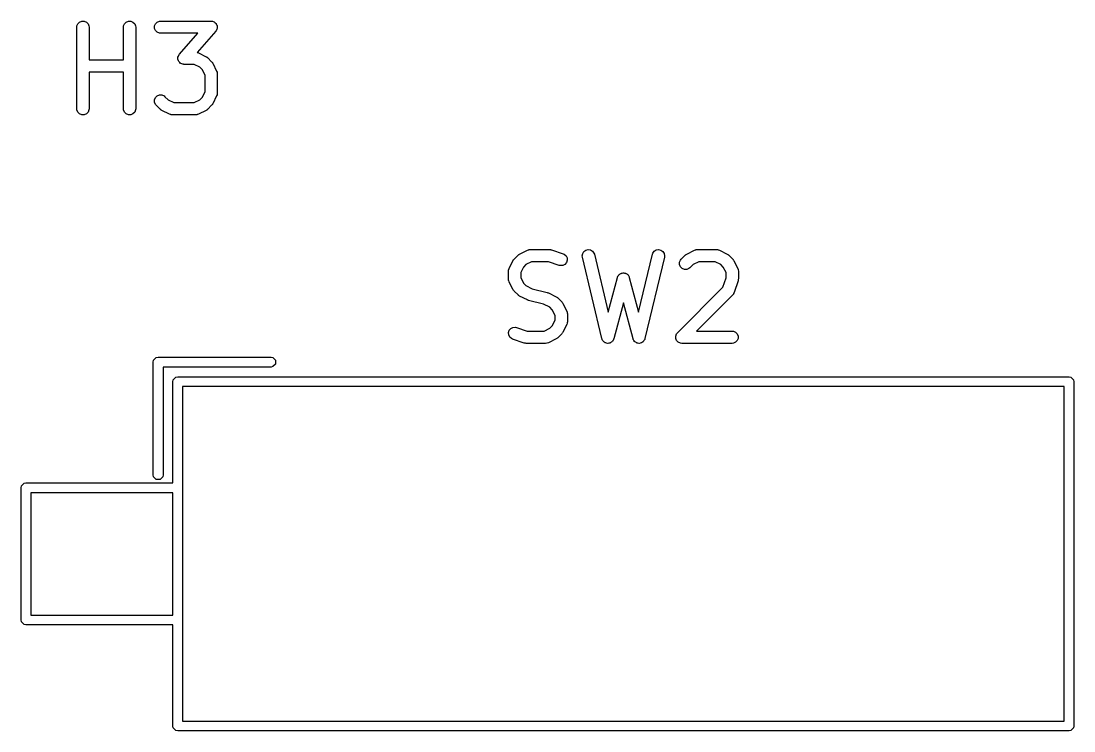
# Model space of a CAD drawing. Extents: x -0.09 to 4.55, y -0.16 to 2.78.
# Drawn here: x -0.059 to 0.449, y 2.377 to 2.719 of the extents above; entities that cross this region are included whole.
import ezdxf

# ---------------------------------------------------------------- set-up
doc = ezdxf.new("R2010")
doc.units = 0
doc.header["$MEASUREMENT"] = 0
doc.layers.add('BLACK', color=7, linetype='CONTINUOUS')

msp = doc.modelspace()

# ---------------------------------------------------------------- linework, layer by layer
at = {"layer": 'BLACK', "linetype": 'CONTINUOUS'}
for p, q in [((-0.03171, 2.71692), (-0.03127, 2.71799)), ((-0.03127, 2.71799), (-0.03046, 2.7188)), ((-0.03046, 2.7188), (-0.02939, 2.71924)), ((-0.02939, 2.71924), (-0.02824, 2.71924)), ((-0.02824, 2.71924), (-0.02717, 2.7188)), ((-0.02717, 2.7188), (-0.02636, 2.71799)), ((-0.02636, 2.71799), (-0.02592, 2.71692)), ((-0.00921, 2.71692), (-0.00877, 2.71799)), ((-0.00877, 2.71799), (-0.00796, 2.7188)), ((-0.00796, 2.7188), (-0.00689, 2.71924)), ((-0.00689, 2.71924), (-0.00574, 2.71924)), ((-0.00574, 2.71924), (-0.00468, 2.7188)), ((-0.00468, 2.7188), (-0.00386, 2.71799)), ((-0.00386, 2.71799), (-0.00342, 2.71692)), ((0.00578, 2.71692), (0.00623, 2.71799)), ((0.00623, 2.71799), (0.00704, 2.7188)), ((0.00704, 2.7188), (0.0081, 2.71924)), ((0.0081, 2.71924), (0.00868, 2.7193)), ((0.00868, 2.7193), (0.03305, 2.7193)), ((0.03305, 2.7193), (0.03336, 2.71927)), ((0.03336, 2.71927), (0.03343, 2.71927)), ((0.03343, 2.71927), (0.03349, 2.71926)), ((0.03349, 2.71926), (0.03363, 2.71924)), ((0.03363, 2.71924), (0.03407, 2.71906)), ((0.03407, 2.71906), (0.03453, 2.7189)), ((0.03453, 2.7189), (0.0346, 2.71884)), ((0.0346, 2.71884), (0.03469, 2.7188)), ((0.03469, 2.7188), (0.03503, 2.71846)), ((0.03503, 2.71846), (0.03539, 2.71815)), ((0.03539, 2.71815), (0.03544, 2.71806)), ((0.03544, 2.71806), (0.03551, 2.71799)), ((0.03551, 2.71799), (0.03569, 2.71754)), ((0.03569, 2.71754), (0.0359, 2.71711)), ((-0.03177, 2.71635), (-0.03171, 2.71692)), ((-0.03177, 2.67698), (-0.03177, 2.71635)), ((-0.02592, 2.71692), (-0.02586, 2.71635)), ((-0.02586, 2.71635), (-0.02586, 2.70055)), ((-0.00927, 2.71635), (-0.00921, 2.71692)), ((-0.00927, 2.70055), (-0.00927, 2.71635)), ((-0.00342, 2.71692), (-0.00337, 2.71635)), ((-0.00337, 2.71635), (-0.00337, 2.67698)), ((0.00578, 2.71577), (0.00578, 2.71692)), ((0.00623, 2.71471), (0.00578, 2.71577)), ((0.00704, 2.71389), (0.00623, 2.71471)), ((0.0081, 2.71345), (0.00704, 2.71389)), ((0.00868, 2.71339), (0.0081, 2.71345)), ((0.02654, 2.71339), (0.00868, 2.71339)), ((0.01771, 2.70329), (0.02654, 2.71339)), ((0.03527, 2.7144), (0.02634, 2.70419)), ((0.03545, 2.71465), (0.03527, 2.7144)), ((0.03551, 2.71471), (0.03545, 2.71465)), ((0.03553, 2.71476), (0.03551, 2.71471)), ((0.03561, 2.71487), (0.03553, 2.71476)), ((0.03576, 2.71533), (0.03561, 2.71487)), ((0.03595, 2.71577), (0.03576, 2.71533)), ((0.0359, 2.71711), (0.03591, 2.71701)), ((0.03591, 2.71701), (0.03595, 2.71692)), ((0.03595, 2.71692), (0.03595, 2.71644)), ((0.03595, 2.71644), (0.03598, 2.71596)), ((0.03598, 2.71596), (0.03595, 2.71587)), ((0.03595, 2.71587), (0.03595, 2.71577)), ((0.01703, 2.70192), (0.01722, 2.70237)), ((0.01703, 2.70182), (0.01703, 2.70192)), ((0.01722, 2.70237), (0.01737, 2.70282)), ((0.01737, 2.70282), (0.01745, 2.70294)), ((0.01745, 2.70294), (0.01747, 2.70299)), ((0.01747, 2.70299), (0.01753, 2.70304)), ((0.01753, 2.70304), (0.01771, 2.70329)), ((0.02634, 2.70419), (0.02687, 2.70399)), ((0.02687, 2.70399), (0.03062, 2.70211)), ((0.03062, 2.70211), (0.03087, 2.70196)), ((0.03087, 2.70196), (0.03094, 2.70193)), ((0.03094, 2.70193), (0.03102, 2.70186)), ((-0.02586, 2.70055), (-0.00927, 2.70055)), ((0.017, 2.70173), (0.01703, 2.70182)), ((0.01703, 2.70125), (0.017, 2.70173)), ((0.01703, 2.70077), (0.01703, 2.70125)), ((0.01707, 2.70068), (0.01703, 2.70077)), ((0.01708, 2.70058), (0.01707, 2.70068)), ((0.01729, 2.70015), (0.01708, 2.70058)), ((0.01747, 2.69971), (0.01729, 2.70015)), ((0.01754, 2.69964), (0.01747, 2.69971)), ((0.01759, 2.69955), (0.01754, 2.69964)), ((0.01795, 2.69923), (0.01759, 2.69955)), ((0.01829, 2.69889), (0.01795, 2.69923)), ((0.01838, 2.69885), (0.01829, 2.69889)), ((0.01846, 2.69879), (0.01838, 2.69885)), ((0.01891, 2.69864), (0.01846, 2.69879)), ((0.01935, 2.69845), (0.01891, 2.69864)), ((0.01949, 2.69844), (0.01935, 2.69845)), ((0.01955, 2.69842), (0.01949, 2.69844)), ((0.01962, 2.69842), (0.01955, 2.69842)), ((0.01993, 2.69839), (0.01962, 2.69842)), ((0.02486, 2.69839), (0.01993, 2.69839)), ((0.02755, 2.69705), (0.02486, 2.69839)), ((0.02875, 2.69585), (0.02755, 2.69705)), ((0.03102, 2.70186), (0.03111, 2.70181)), ((0.03111, 2.70181), (0.03116, 2.70175)), ((0.03116, 2.70175), (0.03139, 2.70156)), ((0.03139, 2.70156), (0.03327, 2.69969)), ((0.03327, 2.69969), (0.03345, 2.69946)), ((0.03345, 2.69946), (0.03351, 2.69941)), ((0.03351, 2.69941), (0.03357, 2.69932)), ((0.03357, 2.69932), (0.03363, 2.69924)), ((0.03363, 2.69924), (0.03366, 2.69917)), ((0.03366, 2.69917), (0.03382, 2.69892)), ((0.03382, 2.69892), (0.03569, 2.69517)), ((-0.00927, 2.69465), (-0.02586, 2.69465)), ((-0.02586, 2.69465), (-0.02586, 2.67698)), ((-0.00927, 2.67698), (-0.00927, 2.69465)), ((0.0301, 2.69315), (0.02875, 2.69585)), ((0.0301, 2.68517), (0.0301, 2.69315)), ((0.03569, 2.69517), (0.0359, 2.69463)), ((0.0359, 2.69463), (0.03591, 2.69452)), ((0.03591, 2.69452), (0.03595, 2.69442)), ((0.03595, 2.69442), (0.036, 2.69385)), ((0.036, 2.69385), (0.036, 2.68447)), ((0.00578, 2.6813), (0.00623, 2.68237)), ((0.00623, 2.68237), (0.00704, 2.68318)), ((0.00704, 2.68318), (0.0081, 2.68362)), ((0.0081, 2.68362), (0.00926, 2.68362)), ((0.00926, 2.68362), (0.01032, 2.68318)), ((0.01032, 2.68318), (0.01077, 2.68281)), ((0.01077, 2.68281), (0.0123, 2.68128)), ((0.02755, 2.68128), (0.02875, 2.68247)), ((0.02875, 2.68247), (0.0301, 2.68517)), ((0.03569, 2.68315), (0.03382, 2.6794)), ((0.0359, 2.68369), (0.03569, 2.68315)), ((0.03591, 2.6838), (0.0359, 2.68369)), ((0.03595, 2.6839), (0.03591, 2.6838)), ((0.036, 2.68447), (0.03595, 2.6839)), ((-0.03171, 2.6764), (-0.03177, 2.67698)), ((-0.02586, 2.67698), (-0.02592, 2.6764)), ((-0.00921, 2.6764), (-0.00927, 2.67698)), ((-0.00337, 2.67698), (-0.00342, 2.6764)), ((0.00578, 2.68015), (0.00578, 2.6813)), ((0.00623, 2.67908), (0.00578, 2.68015)), ((0.00659, 2.67864), (0.00623, 2.67908)), ((0.00847, 2.67676), (0.00659, 2.67864)), ((0.00869, 2.67658), (0.00847, 2.67676)), ((0.00874, 2.67652), (0.00869, 2.67658)), ((0.00883, 2.67646), (0.00874, 2.67652)), ((0.0123, 2.68128), (0.015, 2.67993)), ((0.015, 2.67993), (0.02486, 2.67993)), ((0.02486, 2.67993), (0.02755, 2.68128)), ((0.03111, 2.67652), (0.03102, 2.67646)), ((0.03116, 2.67658), (0.03111, 2.67652)), ((0.03139, 2.67676), (0.03116, 2.67658)), ((0.03327, 2.67864), (0.03139, 2.67676)), ((0.03345, 2.67886), (0.03327, 2.67864)), ((0.03351, 2.67891), (0.03345, 2.67886)), ((0.03357, 2.679), (0.03351, 2.67891)), ((0.03363, 2.67908), (0.03357, 2.679)), ((0.03366, 2.67916), (0.03363, 2.67908)), ((0.03382, 2.6794), (0.03366, 2.67916)), ((-0.03127, 2.67534), (-0.03171, 2.6764)), ((-0.03046, 2.67452), (-0.03127, 2.67534)), ((-0.02939, 2.67408), (-0.03046, 2.67452)), ((-0.02824, 2.67408), (-0.02939, 2.67408)), ((-0.02717, 2.67452), (-0.02824, 2.67408)), ((-0.02636, 2.67534), (-0.02717, 2.67452)), ((-0.02592, 2.6764), (-0.02636, 2.67534)), ((-0.00877, 2.67534), (-0.00921, 2.6764)), ((-0.00796, 2.67452), (-0.00877, 2.67534)), ((-0.00689, 2.67408), (-0.00796, 2.67452)), ((-0.00574, 2.67408), (-0.00689, 2.67408)), ((-0.00468, 2.67452), (-0.00574, 2.67408)), ((-0.00386, 2.67534), (-0.00468, 2.67452)), ((-0.00342, 2.6764), (-0.00386, 2.67534)), ((0.00891, 2.6764), (0.00883, 2.67646)), ((0.00899, 2.67637), (0.00891, 2.6764)), ((0.00923, 2.67621), (0.00899, 2.67637)), ((0.01298, 2.67433), (0.00923, 2.67621)), ((0.01352, 2.67413), (0.01298, 2.67433)), ((0.01363, 2.67412), (0.01352, 2.67413)), ((0.01373, 2.67408), (0.01363, 2.67412)), ((0.0143, 2.67402), (0.01373, 2.67408)), ((0.02555, 2.67402), (0.0143, 2.67402)), ((0.02613, 2.67408), (0.02555, 2.67402)), ((0.02623, 2.67412), (0.02613, 2.67408)), ((0.02633, 2.67413), (0.02623, 2.67412)), ((0.02687, 2.67433), (0.02633, 2.67413)), ((0.03062, 2.67621), (0.02687, 2.67433)), ((0.03087, 2.67637), (0.03062, 2.67621)), ((0.03094, 2.6764), (0.03087, 2.67637)), ((0.03102, 2.67646), (0.03094, 2.6764)), ((0.17918, 2.60445), (0.18106, 2.60632)), ((0.18106, 2.60632), (0.18128, 2.60651)), ((0.18128, 2.60651), (0.18134, 2.60657)), ((0.18134, 2.60657), (0.18142, 2.60662)), ((0.18142, 2.60662), (0.18151, 2.60669)), ((0.18151, 2.60669), (0.18158, 2.60672)), ((0.18158, 2.60672), (0.18183, 2.60688)), ((0.18183, 2.60688), (0.18557, 2.60875)), ((0.18557, 2.60875), (0.18612, 2.60896)), ((0.18612, 2.60896), (0.18622, 2.60896)), ((0.18622, 2.60896), (0.18632, 2.60901)), ((0.18632, 2.60901), (0.1869, 2.60906)), ((0.1869, 2.60906), (0.19627, 2.60906)), ((0.19627, 2.60906), (0.19656, 2.60903)), ((0.19656, 2.60903), (0.19664, 2.60904)), ((0.19664, 2.60904), (0.19674, 2.60902)), ((0.19674, 2.60902), (0.19685, 2.60901)), ((0.19685, 2.60901), (0.19692, 2.60898)), ((0.19692, 2.60898), (0.1972, 2.60891)), ((0.1972, 2.60891), (0.20283, 2.60704)), ((0.20283, 2.60704), (0.20336, 2.6068)), ((0.20336, 2.6068), (0.20423, 2.60605)), ((0.20423, 2.60605), (0.20474, 2.60501)), ((0.21207, 2.606), (0.21225, 2.60714)), ((0.21214, 2.60543), (0.21207, 2.606)), ((0.22152, 2.56606), (0.21214, 2.60543)), ((0.21225, 2.60714), (0.21285, 2.60812)), ((0.21285, 2.60812), (0.21379, 2.60879)), ((0.21379, 2.60879), (0.21491, 2.60906)), ((0.21491, 2.60906), (0.21604, 2.60888)), ((0.21604, 2.60888), (0.21703, 2.60827)), ((0.21703, 2.60827), (0.2177, 2.60734)), ((0.2177, 2.60734), (0.21789, 2.60679)), ((0.21789, 2.60679), (0.22455, 2.57881)), ((0.23923, 2.57881), (0.24589, 2.60679)), ((0.25164, 2.60543), (0.24226, 2.56606)), ((0.24589, 2.60679), (0.24608, 2.60734)), ((0.24608, 2.60734), (0.24675, 2.60827)), ((0.24675, 2.60827), (0.24774, 2.60888)), ((0.24774, 2.60888), (0.24887, 2.60906)), ((0.24887, 2.60906), (0.24999, 2.60879)), ((0.24999, 2.60879), (0.25093, 2.60812)), ((0.25093, 2.60812), (0.25153, 2.60714)), ((0.25153, 2.60714), (0.25171, 2.606)), ((0.25171, 2.606), (0.25164, 2.60543)), ((0.2598, 2.60445), (0.26167, 2.60632)), ((0.26167, 2.60632), (0.2619, 2.60651)), ((0.2619, 2.60651), (0.26195, 2.60657)), ((0.26195, 2.60657), (0.26204, 2.60662)), ((0.26204, 2.60662), (0.26212, 2.60669)), ((0.26212, 2.60669), (0.26219, 2.60672)), ((0.26219, 2.60672), (0.26244, 2.60688)), ((0.26244, 2.60688), (0.26619, 2.60875)), ((0.26619, 2.60875), (0.26673, 2.60896)), ((0.26673, 2.60896), (0.26684, 2.60896)), ((0.26684, 2.60896), (0.26693, 2.60901)), ((0.26693, 2.60901), (0.26751, 2.60906)), ((0.26751, 2.60906), (0.27688, 2.60906)), ((0.27688, 2.60906), (0.27746, 2.60901)), ((0.27746, 2.60901), (0.27756, 2.60896)), ((0.27756, 2.60896), (0.27766, 2.60896)), ((0.27766, 2.60896), (0.2782, 2.60875)), ((0.2782, 2.60875), (0.28195, 2.60688)), ((0.28195, 2.60688), (0.2822, 2.60672)), ((0.2822, 2.60672), (0.28227, 2.60669)), ((0.28227, 2.60669), (0.28236, 2.60662)), ((0.28236, 2.60662), (0.28244, 2.60657)), ((0.28244, 2.60657), (0.2825, 2.60651)), ((0.2825, 2.60651), (0.28272, 2.60632)), ((0.28272, 2.60632), (0.2846, 2.60445)), ((0.17676, 2.59993), (0.17863, 2.60368)), ((0.17863, 2.60368), (0.17879, 2.60393)), ((0.17879, 2.60393), (0.17882, 2.604)), ((0.17882, 2.604), (0.17888, 2.60408)), ((0.17888, 2.60408), (0.17894, 2.60417)), ((0.17894, 2.60417), (0.179, 2.60422)), ((0.179, 2.60422), (0.17918, 2.60445)), ((0.1837, 2.60061), (0.18235, 2.59791)), ((0.18489, 2.60181), (0.1837, 2.60061)), ((0.18759, 2.60316), (0.18489, 2.60181)), ((0.19579, 2.60316), (0.18759, 2.60316)), ((0.20096, 2.60143), (0.19579, 2.60316)), ((0.20152, 2.60131), (0.20096, 2.60143)), ((0.20267, 2.60139), (0.20152, 2.60131)), ((0.2037, 2.6019), (0.20267, 2.60139)), ((0.20446, 2.60277), (0.2037, 2.6019)), ((0.20482, 2.60387), (0.20446, 2.60277)), ((0.20474, 2.60501), (0.20482, 2.60387)), ((0.25899, 2.60294), (0.25943, 2.604)), ((0.25899, 2.60178), (0.25899, 2.60294)), ((0.25943, 2.60072), (0.25899, 2.60178)), ((0.25943, 2.604), (0.2598, 2.60445)), ((0.26025, 2.5999), (0.25943, 2.60072)), ((0.26551, 2.60181), (0.26397, 2.60027)), ((0.26821, 2.60316), (0.26551, 2.60181)), ((0.27619, 2.60316), (0.26821, 2.60316)), ((0.27888, 2.60181), (0.27619, 2.60316)), ((0.28008, 2.60061), (0.27888, 2.60181)), ((0.28143, 2.59791), (0.28008, 2.60061)), ((0.2846, 2.60445), (0.28478, 2.60422)), ((0.28478, 2.60422), (0.28484, 2.60417)), ((0.28484, 2.60417), (0.2849, 2.60408)), ((0.2849, 2.60408), (0.28496, 2.604)), ((0.28496, 2.604), (0.28499, 2.60393)), ((0.28499, 2.60393), (0.28515, 2.60368)), ((0.28515, 2.60368), (0.28702, 2.59993)), ((0.17644, 2.59861), (0.1765, 2.59919)), ((0.17644, 2.59486), (0.17644, 2.59861)), ((0.1765, 2.59919), (0.17654, 2.59928)), ((0.17654, 2.59928), (0.17655, 2.59939)), ((0.17655, 2.59939), (0.17676, 2.59993)), ((0.18235, 2.59791), (0.18235, 2.59556)), ((0.18235, 2.59556), (0.1837, 2.59286)), ((0.22455, 2.57881), (0.22904, 2.59562)), ((0.22904, 2.59562), (0.22909, 2.59576)), ((0.22909, 2.59581), (0.22913, 2.59588)), ((0.22909, 2.59576), (0.22909, 2.59581)), ((0.22913, 2.59588), (0.22924, 2.59616)), ((0.22924, 2.59616), (0.22948, 2.59647)), ((0.22948, 2.59647), (0.22967, 2.59681)), ((0.22967, 2.59681), (0.22982, 2.59693)), ((0.22982, 2.59693), (0.22994, 2.59708)), ((0.22994, 2.59708), (0.23028, 2.59727)), ((0.23028, 2.59727), (0.23059, 2.59751)), ((0.23059, 2.59751), (0.23077, 2.59756)), ((0.23077, 2.59756), (0.23094, 2.59766)), ((0.23094, 2.59766), (0.23132, 2.59771)), ((0.23132, 2.59771), (0.2317, 2.59781)), ((0.2317, 2.59781), (0.23189, 2.59778)), ((0.23189, 2.59778), (0.23208, 2.59781)), ((0.23208, 2.59781), (0.23246, 2.59771)), ((0.23246, 2.59771), (0.23284, 2.59766)), ((0.23284, 2.59766), (0.23301, 2.59756)), ((0.23301, 2.59756), (0.23319, 2.59751)), ((0.23319, 2.59751), (0.2335, 2.59727)), ((0.2335, 2.59727), (0.23384, 2.59708)), ((0.23384, 2.59708), (0.23396, 2.59693)), ((0.23396, 2.59693), (0.23411, 2.59681)), ((0.23411, 2.59681), (0.2343, 2.59647)), ((0.2343, 2.59647), (0.23454, 2.59616)), ((0.23454, 2.59616), (0.23465, 2.59588)), ((0.23465, 2.59588), (0.23468, 2.59581)), ((0.23468, 2.59581), (0.23469, 2.59576)), ((0.23469, 2.59576), (0.23474, 2.59562)), ((0.23474, 2.59562), (0.23923, 2.57881)), ((0.26131, 2.59946), (0.26025, 2.5999)), ((0.26246, 2.59946), (0.26131, 2.59946)), ((0.26353, 2.5999), (0.26246, 2.59946)), ((0.26397, 2.60027), (0.26353, 2.5999)), ((0.27993, 2.59083), (0.28143, 2.59534)), ((0.28143, 2.59534), (0.28143, 2.59791)), ((0.28702, 2.59993), (0.28723, 2.59939)), ((0.28723, 2.59939), (0.28724, 2.59928)), ((0.28724, 2.59928), (0.28728, 2.59919)), ((0.28728, 2.59919), (0.28734, 2.59861)), ((0.28734, 2.59861), (0.28734, 2.59486)), ((0.1765, 2.59428), (0.17644, 2.59486)), ((0.17654, 2.59419), (0.1765, 2.59428)), ((0.17655, 2.59408), (0.17654, 2.59419)), ((0.17676, 2.59354), (0.17655, 2.59408)), ((0.17863, 2.58979), (0.17676, 2.59354)), ((0.1837, 2.59286), (0.18489, 2.59166)), ((0.18489, 2.59166), (0.18793, 2.59015)), ((0.25792, 2.56883), (0.27993, 2.59083)), ((0.28718, 2.59393), (0.28531, 2.5883)), ((0.28725, 2.59421), (0.28718, 2.59393)), ((0.28728, 2.59428), (0.28725, 2.59421)), ((0.28729, 2.59439), (0.28728, 2.59428)), ((0.28731, 2.59449), (0.28729, 2.59439)), ((0.28734, 2.59486), (0.28731, 2.59457)), ((0.28731, 2.59457), (0.28731, 2.59449)), ((0.17879, 2.58954), (0.17863, 2.58979)), ((0.17882, 2.58947), (0.17879, 2.58954)), ((0.17888, 2.58939), (0.17882, 2.58947)), ((0.17894, 2.5893), (0.17888, 2.58939)), ((0.179, 2.58925), (0.17894, 2.5893)), ((0.17918, 2.58902), (0.179, 2.58925)), ((0.18106, 2.58715), (0.17918, 2.58902)), ((0.18128, 2.58696), (0.18106, 2.58715)), ((0.18134, 2.5869), (0.18128, 2.58696)), ((0.18142, 2.58685), (0.18134, 2.5869)), ((0.18151, 2.58678), (0.18142, 2.58685)), ((0.18158, 2.58675), (0.18151, 2.58678)), ((0.18183, 2.5866), (0.18158, 2.58675)), ((0.18557, 2.58472), (0.18183, 2.5866)), ((0.18793, 2.59015), (0.19511, 2.58835)), ((0.19511, 2.58835), (0.19515, 2.58834)), ((0.19515, 2.58834), (0.19517, 2.58833)), ((0.19517, 2.58833), (0.19541, 2.58824)), ((0.19541, 2.58824), (0.19566, 2.58816)), ((0.19566, 2.58816), (0.19567, 2.58814)), ((0.19567, 2.58814), (0.19571, 2.58813)), ((0.19571, 2.58813), (0.19946, 2.58625)), ((0.19946, 2.58625), (0.19971, 2.5861)), ((0.19971, 2.5861), (0.19978, 2.58607)), ((0.19978, 2.58607), (0.19987, 2.586)), ((0.19987, 2.586), (0.19995, 2.58594)), ((0.19995, 2.58594), (0.20001, 2.58589)), ((0.20001, 2.58589), (0.20023, 2.5857)), ((0.20023, 2.5857), (0.20211, 2.58383)), ((0.2846, 2.58715), (0.26714, 2.56969)), ((0.28496, 2.5876), (0.2846, 2.58715)), ((0.285, 2.58769), (0.28496, 2.5876)), ((0.28507, 2.58777), (0.285, 2.58769)), ((0.28531, 2.5883), (0.28507, 2.58777)), ((0.18562, 2.5847), (0.18557, 2.58472)), ((0.18563, 2.58469), (0.18562, 2.5847)), ((0.18588, 2.58461), (0.18563, 2.58469)), ((0.18612, 2.58451), (0.18588, 2.58461)), ((0.18614, 2.58451), (0.18612, 2.58451)), ((0.18618, 2.5845), (0.18614, 2.58451)), ((0.19336, 2.5827), (0.18618, 2.5845)), ((0.19639, 2.58119), (0.19336, 2.5827)), ((0.19759, 2.57999), (0.19639, 2.58119)), ((0.20211, 2.58383), (0.20229, 2.5836)), ((0.20229, 2.5836), (0.20235, 2.58355)), ((0.20235, 2.58355), (0.20241, 2.58346)), ((0.20241, 2.58346), (0.20247, 2.58338)), ((0.20247, 2.58338), (0.2025, 2.58331)), ((0.2025, 2.58331), (0.20266, 2.58306)), ((0.20266, 2.58306), (0.20453, 2.57931)), ((0.23189, 2.5834), (0.22724, 2.56598)), ((0.23654, 2.56598), (0.23189, 2.5834)), ((0.19894, 2.57729), (0.19759, 2.57999)), ((0.19759, 2.57224), (0.19894, 2.57494)), ((0.19894, 2.57494), (0.19894, 2.57729)), ((0.20453, 2.57931), (0.20474, 2.57877)), ((0.20474, 2.57877), (0.20475, 2.57866)), ((0.20475, 2.57866), (0.20479, 2.57856)), ((0.20479, 2.57856), (0.20485, 2.57799)), ((0.20485, 2.57799), (0.20485, 2.57424)), ((0.17647, 2.56898), (0.17683, 2.57008)), ((0.17683, 2.57008), (0.17759, 2.57095)), ((0.17759, 2.57095), (0.17862, 2.57146)), ((0.17862, 2.57146), (0.17977, 2.57154)), ((0.17977, 2.57154), (0.18033, 2.57142)), ((0.18033, 2.57142), (0.1855, 2.56969)), ((0.1937, 2.56969), (0.19639, 2.57104)), ((0.19639, 2.57104), (0.19759, 2.57224)), ((0.20453, 2.57292), (0.20266, 2.56917)), ((0.20474, 2.57346), (0.20453, 2.57292)), ((0.20475, 2.57356), (0.20474, 2.57346)), ((0.20479, 2.57366), (0.20475, 2.57356)), ((0.20485, 2.57424), (0.20479, 2.57366)), ((0.17655, 2.56783), (0.17647, 2.56898)), ((0.17706, 2.5668), (0.17655, 2.56783)), ((0.17793, 2.56605), (0.17706, 2.5668)), ((0.17846, 2.56581), (0.17793, 2.56605)), ((0.18409, 2.56394), (0.17846, 2.56581)), ((0.1855, 2.56969), (0.1937, 2.56969)), ((0.19946, 2.56597), (0.19571, 2.5641)), ((0.19971, 2.56613), (0.19946, 2.56597)), ((0.19978, 2.56616), (0.19971, 2.56613)), ((0.19987, 2.56623), (0.19978, 2.56616)), ((0.19995, 2.56628), (0.19987, 2.56623)), ((0.20001, 2.56634), (0.19995, 2.56628)), ((0.20023, 2.56653), (0.20001, 2.56634)), ((0.20211, 2.5684), (0.20023, 2.56653)), ((0.20229, 2.56863), (0.20211, 2.5684)), ((0.20235, 2.56868), (0.20229, 2.56863)), ((0.20241, 2.56877), (0.20235, 2.56868)), ((0.20247, 2.56885), (0.20241, 2.56877)), ((0.2025, 2.56892), (0.20247, 2.56885)), ((0.20266, 2.56917), (0.2025, 2.56892)), ((0.22159, 2.56586), (0.22152, 2.56606)), ((0.2216, 2.56579), (0.22159, 2.56586)), ((0.22163, 2.56572), (0.2216, 2.56579)), ((0.22171, 2.56551), (0.22163, 2.56572)), ((0.22196, 2.56516), (0.22171, 2.56551)), ((0.22217, 2.56479), (0.22196, 2.56516)), ((0.22229, 2.5647), (0.22217, 2.56479)), ((0.22678, 2.5651), (0.22656, 2.56473)), ((0.22704, 2.56544), (0.22678, 2.5651)), ((0.22712, 2.56565), (0.22704, 2.56544)), ((0.22716, 2.56571), (0.22712, 2.56565)), ((0.22717, 2.56578), (0.22716, 2.56571)), ((0.22724, 2.56598), (0.22717, 2.56578)), ((0.23661, 2.56578), (0.23654, 2.56598)), ((0.23662, 2.56571), (0.23661, 2.56578)), ((0.23666, 2.56565), (0.23662, 2.56571)), ((0.23674, 2.56544), (0.23666, 2.56565)), ((0.237, 2.5651), (0.23674, 2.56544)), ((0.23722, 2.56473), (0.237, 2.5651)), ((0.24161, 2.56479), (0.24149, 2.5647)), ((0.24182, 2.56516), (0.24161, 2.56479)), ((0.24207, 2.56551), (0.24182, 2.56516)), ((0.24215, 2.56572), (0.24207, 2.56551)), ((0.24218, 2.56579), (0.24215, 2.56572)), ((0.24219, 2.56586), (0.24218, 2.56579)), ((0.24226, 2.56606), (0.24219, 2.56586)), ((0.25712, 2.56732), (0.25756, 2.56838)), ((0.25712, 2.56616), (0.25712, 2.56732)), ((0.25756, 2.5651), (0.25712, 2.56616)), ((0.25756, 2.56838), (0.25792, 2.56883)), ((0.25837, 2.56428), (0.25756, 2.5651)), ((0.26714, 2.56969), (0.28438, 2.56969)), ((0.28438, 2.56969), (0.28496, 2.56964)), ((0.28496, 2.56964), (0.28602, 2.56919)), ((0.28602, 2.56919), (0.28684, 2.56838)), ((0.28684, 2.5651), (0.28602, 2.56428)), ((0.28684, 2.56838), (0.28728, 2.56732)), ((0.28728, 2.56616), (0.28684, 2.5651)), ((0.28728, 2.56732), (0.28728, 2.56616)), ((0.18437, 2.56387), (0.18409, 2.56394)), ((0.18444, 2.56384), (0.18437, 2.56387)), ((0.18455, 2.56383), (0.18444, 2.56384)), ((0.18465, 2.56381), (0.18455, 2.56383)), ((0.18473, 2.56382), (0.18465, 2.56381)), ((0.18502, 2.56379), (0.18473, 2.56382)), ((0.19439, 2.56379), (0.18502, 2.56379)), ((0.19497, 2.56384), (0.19439, 2.56379)), ((0.19507, 2.56388), (0.19497, 2.56384)), ((0.19517, 2.56389), (0.19507, 2.56388)), ((0.19571, 2.5641), (0.19517, 2.56389)), ((0.22238, 2.56457), (0.22229, 2.5647)), ((0.22275, 2.56435), (0.22238, 2.56457)), ((0.22309, 2.56409), (0.22275, 2.56435)), ((0.22323, 2.56405), (0.22309, 2.56409)), ((0.22336, 2.56397), (0.22323, 2.56405)), ((0.22379, 2.5639), (0.22336, 2.56397)), ((0.2242, 2.56379), (0.22379, 2.5639)), ((0.22435, 2.56381), (0.2242, 2.56379)), ((0.2245, 2.56379), (0.22435, 2.56381)), ((0.22492, 2.56389), (0.2245, 2.56379)), ((0.22534, 2.56394), (0.22492, 2.56389)), ((0.22547, 2.56402), (0.22534, 2.56394)), ((0.22562, 2.56406), (0.22547, 2.56402)), ((0.22597, 2.56431), (0.22562, 2.56406)), ((0.22634, 2.56452), (0.22597, 2.56431)), ((0.22643, 2.56464), (0.22634, 2.56452)), ((0.22656, 2.56473), (0.22643, 2.56464)), ((0.23735, 2.56464), (0.23722, 2.56473)), ((0.23744, 2.56452), (0.23735, 2.56464)), ((0.23781, 2.56431), (0.23744, 2.56452)), ((0.23816, 2.56406), (0.23781, 2.56431)), ((0.23831, 2.56402), (0.23816, 2.56406)), ((0.23844, 2.56394), (0.23831, 2.56402)), ((0.23886, 2.56389), (0.23844, 2.56394)), ((0.23928, 2.56379), (0.23886, 2.56389)), ((0.23943, 2.56381), (0.23928, 2.56379)), ((0.23958, 2.56379), (0.23943, 2.56381)), ((0.23999, 2.5639), (0.23958, 2.56379)), ((0.24042, 2.56397), (0.23999, 2.5639)), ((0.24055, 2.56405), (0.24042, 2.56397)), ((0.24069, 2.56409), (0.24055, 2.56405)), ((0.24103, 2.56435), (0.24069, 2.56409)), ((0.2414, 2.56457), (0.24103, 2.56435)), ((0.24149, 2.5647), (0.2414, 2.56457)), ((0.25944, 2.56384), (0.25837, 2.56428)), ((0.26001, 2.56379), (0.25944, 2.56384)), ((0.28438, 2.56379), (0.26001, 2.56379)), ((0.28496, 2.56384), (0.28438, 2.56379)), ((0.28602, 2.56428), (0.28496, 2.56384)), ((0.00512, 2.55472), (0.0053, 2.55563)), ((0.00512, 2.50028), (0.00512, 2.55472)), ((0.0053, 2.55563), (0.00658, 2.55691)), ((0.00658, 2.55691), (0.00748, 2.55709)), ((0.00748, 2.55709), (0.06193, 2.55709)), ((0.06193, 2.55709), (0.06283, 2.55691)), ((0.06283, 2.55691), (0.06411, 2.55563)), ((0.06411, 2.55563), (0.06411, 2.55382)), ((0.06193, 2.55236), (0.00984, 2.55236)), ((0.00984, 2.55236), (0.00984, 2.50028)), ((0.06283, 2.55254), (0.06193, 2.55236)), ((0.06411, 2.55382), (0.06283, 2.55254)), ((0.01457, 2.54528), (0.01475, 2.54618)), ((0.01457, 2.49646), (0.01457, 2.54528)), ((0.01475, 2.54618), (0.01603, 2.54746)), ((0.01603, 2.54746), (0.01693, 2.54764)), ((0.01693, 2.54764), (0.44685, 2.54764)), ((0.44685, 2.54764), (0.44775, 2.54746)), ((0.44775, 2.54746), (0.44903, 2.54618)), ((0.44903, 2.54618), (0.44921, 2.54528)), ((0.44921, 2.54528), (0.44921, 2.37913)), ((0.01929, 2.54291), (0.01929, 2.3815)), ((0.44449, 2.54291), (0.01929, 2.54291)), ((0.44449, 2.3815), (0.44449, 2.54291)), ((0.0053, 2.49937), (0.00512, 2.50028)), ((0.00658, 2.49809), (0.0053, 2.49937)), ((0.00966, 2.49937), (0.00838, 2.49809)), ((0.00984, 2.50028), (0.00966, 2.49937)), ((-0.05866, 2.49409), (-0.05848, 2.495)), ((-0.05866, 2.43031), (-0.05866, 2.49409)), ((-0.05848, 2.495), (-0.0572, 2.49628)), ((-0.0572, 2.49628), (-0.0563, 2.49646)), ((-0.0563, 2.49646), (0.01457, 2.49646)), ((0.00838, 2.49809), (0.00658, 2.49809)), ((-0.05394, 2.49173), (-0.05394, 2.43268)), ((0.01457, 2.49173), (-0.05394, 2.49173)), ((0.01457, 2.43268), (0.01457, 2.49173)), ((-0.05848, 2.42941), (-0.05866, 2.43031)), ((-0.0572, 2.42813), (-0.05848, 2.42941)), ((-0.0563, 2.42795), (-0.0572, 2.42813)), ((0.01457, 2.42795), (-0.0563, 2.42795)), ((-0.05394, 2.43268), (0.01457, 2.43268)), ((0.01457, 2.37913), (0.01457, 2.42795)), ((0.01475, 2.37823), (0.01457, 2.37913)), ((0.01603, 2.37695), (0.01475, 2.37823)), ((0.01693, 2.37677), (0.01603, 2.37695)), ((0.01929, 2.3815), (0.44449, 2.3815)), ((0.44775, 2.37695), (0.44685, 2.37677)), ((0.44903, 2.37823), (0.44775, 2.37695)), ((0.44921, 2.37913), (0.44903, 2.37823)), ((0.44685, 2.37677), (0.01693, 2.37677))]:
    msp.add_line(p, q, dxfattribs=at)

doc.saveas('drawing.dxf')
